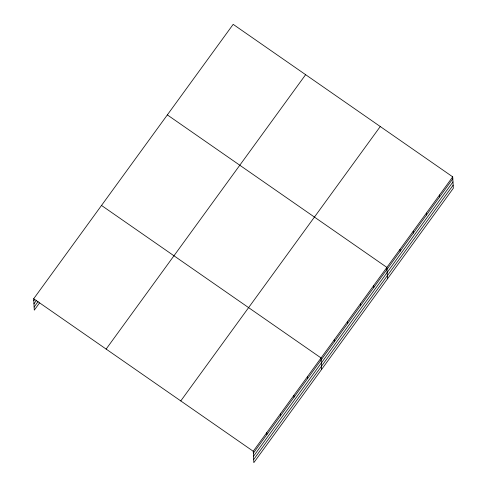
<?xml version="1.0" encoding="UTF-8"?>
<svg xmlns="http://www.w3.org/2000/svg" width="487" height="487" viewBox="0 0 487 487"><rect width="100%" height="100%" fill="white"/><g stroke="black" fill="none" stroke-linecap="round" stroke-linejoin="round"><path stroke-width="0.73" d="M39.532 302.926L34.285 310.146L33.682 298.75L233.176 24.35L452.715 176.854L453.318 188.25L253.824 462.65L253.222 451.254L452.715 176.854M33.786 300.704L34.662 299.499M33.95 303.821L36.574 300.211M34.12 307.029L38.059 301.617M106.136 349.076L305.629 74.675M180.774 400.929L380.268 126.529M253.325 453.202L452.819 178.802M253.49 456.319L452.983 181.919M253.66 459.533L453.154 185.133M167.345 114.902L386.885 267.406L387.482 278.801M101.515 205.453L321.055 357.957L321.651 369.353M33.682 298.75L253.222 451.254M439.554 194.964L439.651 196.912M426.387 213.075L426.49 215.023M413.219 231.185L413.323 233.139M400.052 249.295L400.156 251.249M373.718 285.516L373.821 287.47M360.55 303.626L360.654 305.58M347.383 321.737L347.487 323.691M334.216 339.847L334.319 341.801M307.486 376.615L307.589 378.569M293.923 395.274L294.026 397.228M280.354 413.932L280.457 415.886M266.791 432.59L266.894 434.544"/></g></svg>
